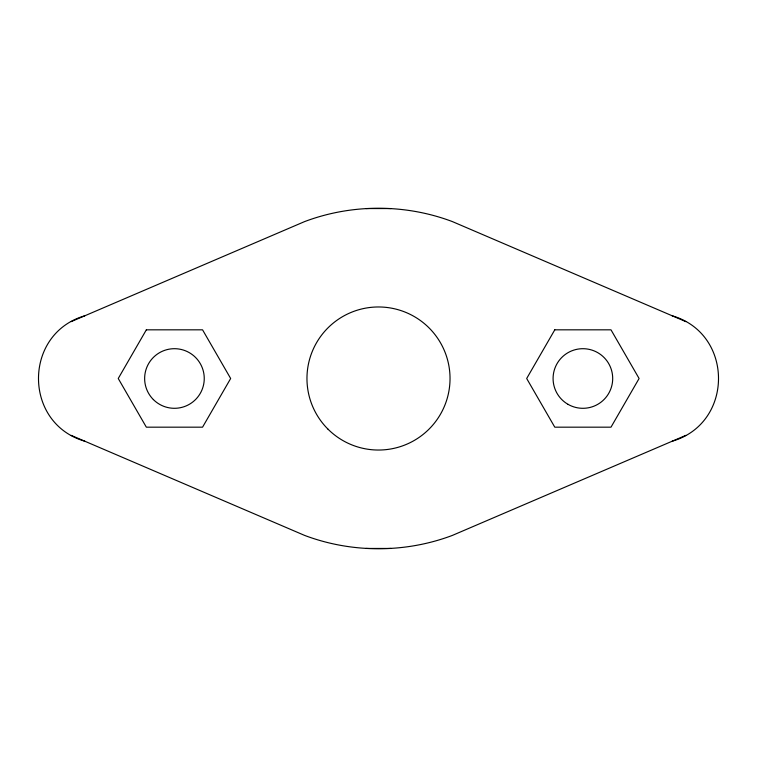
<?xml version="1.0" encoding="UTF-8"?>
<svg xmlns="http://www.w3.org/2000/svg" width="757" height="757" viewBox="0 0 757 757"><rect width="100%" height="100%" fill="white"/><g stroke="black" fill="none" stroke-linecap="round" stroke-linejoin="round"><path stroke-width="1.14" d="M71.177 321.63L304.607 221.593C351.759 203.803 405.241 203.803 452.393 221.593L685.823 321.63M685.823 435.37L452.393 535.407C405.241 553.197 351.759 553.197 304.607 535.407L71.177 435.37M84.812 315.792C23.06 333.619 23.06 423.381 84.812 441.208M672.188 441.208C733.94 423.381 733.94 333.619 672.188 315.792M365.924 208.554L391.076 208.554M365.924 548.447L391.076 548.447M146.347 329.825L118.243 378.5L146.347 427.175L202.554 427.175L230.658 378.5L202.554 329.825L146.347 329.825M554.786 329.825L526.683 378.5L554.786 427.175L610.994 427.175L639.097 378.5L610.994 329.825L554.786 329.825M567.987 404.314A29.807 29.807 0 0 0 612.697 378.5A29.807 29.807 0 0 0 567.987 352.686A29.807 29.807 0 0 0 567.987 404.314M153.368 399.573A29.807 29.807 0 0 0 203.236 386.212A29.807 29.807 0 0 0 166.729 349.706A29.807 29.807 0 0 0 153.368 399.573M327.913 429.087A71.537 71.537 0 0 0 447.595 397.018A71.537 71.537 0 0 0 359.982 309.405A71.537 71.537 0 0 0 327.913 429.087"/></g></svg>
